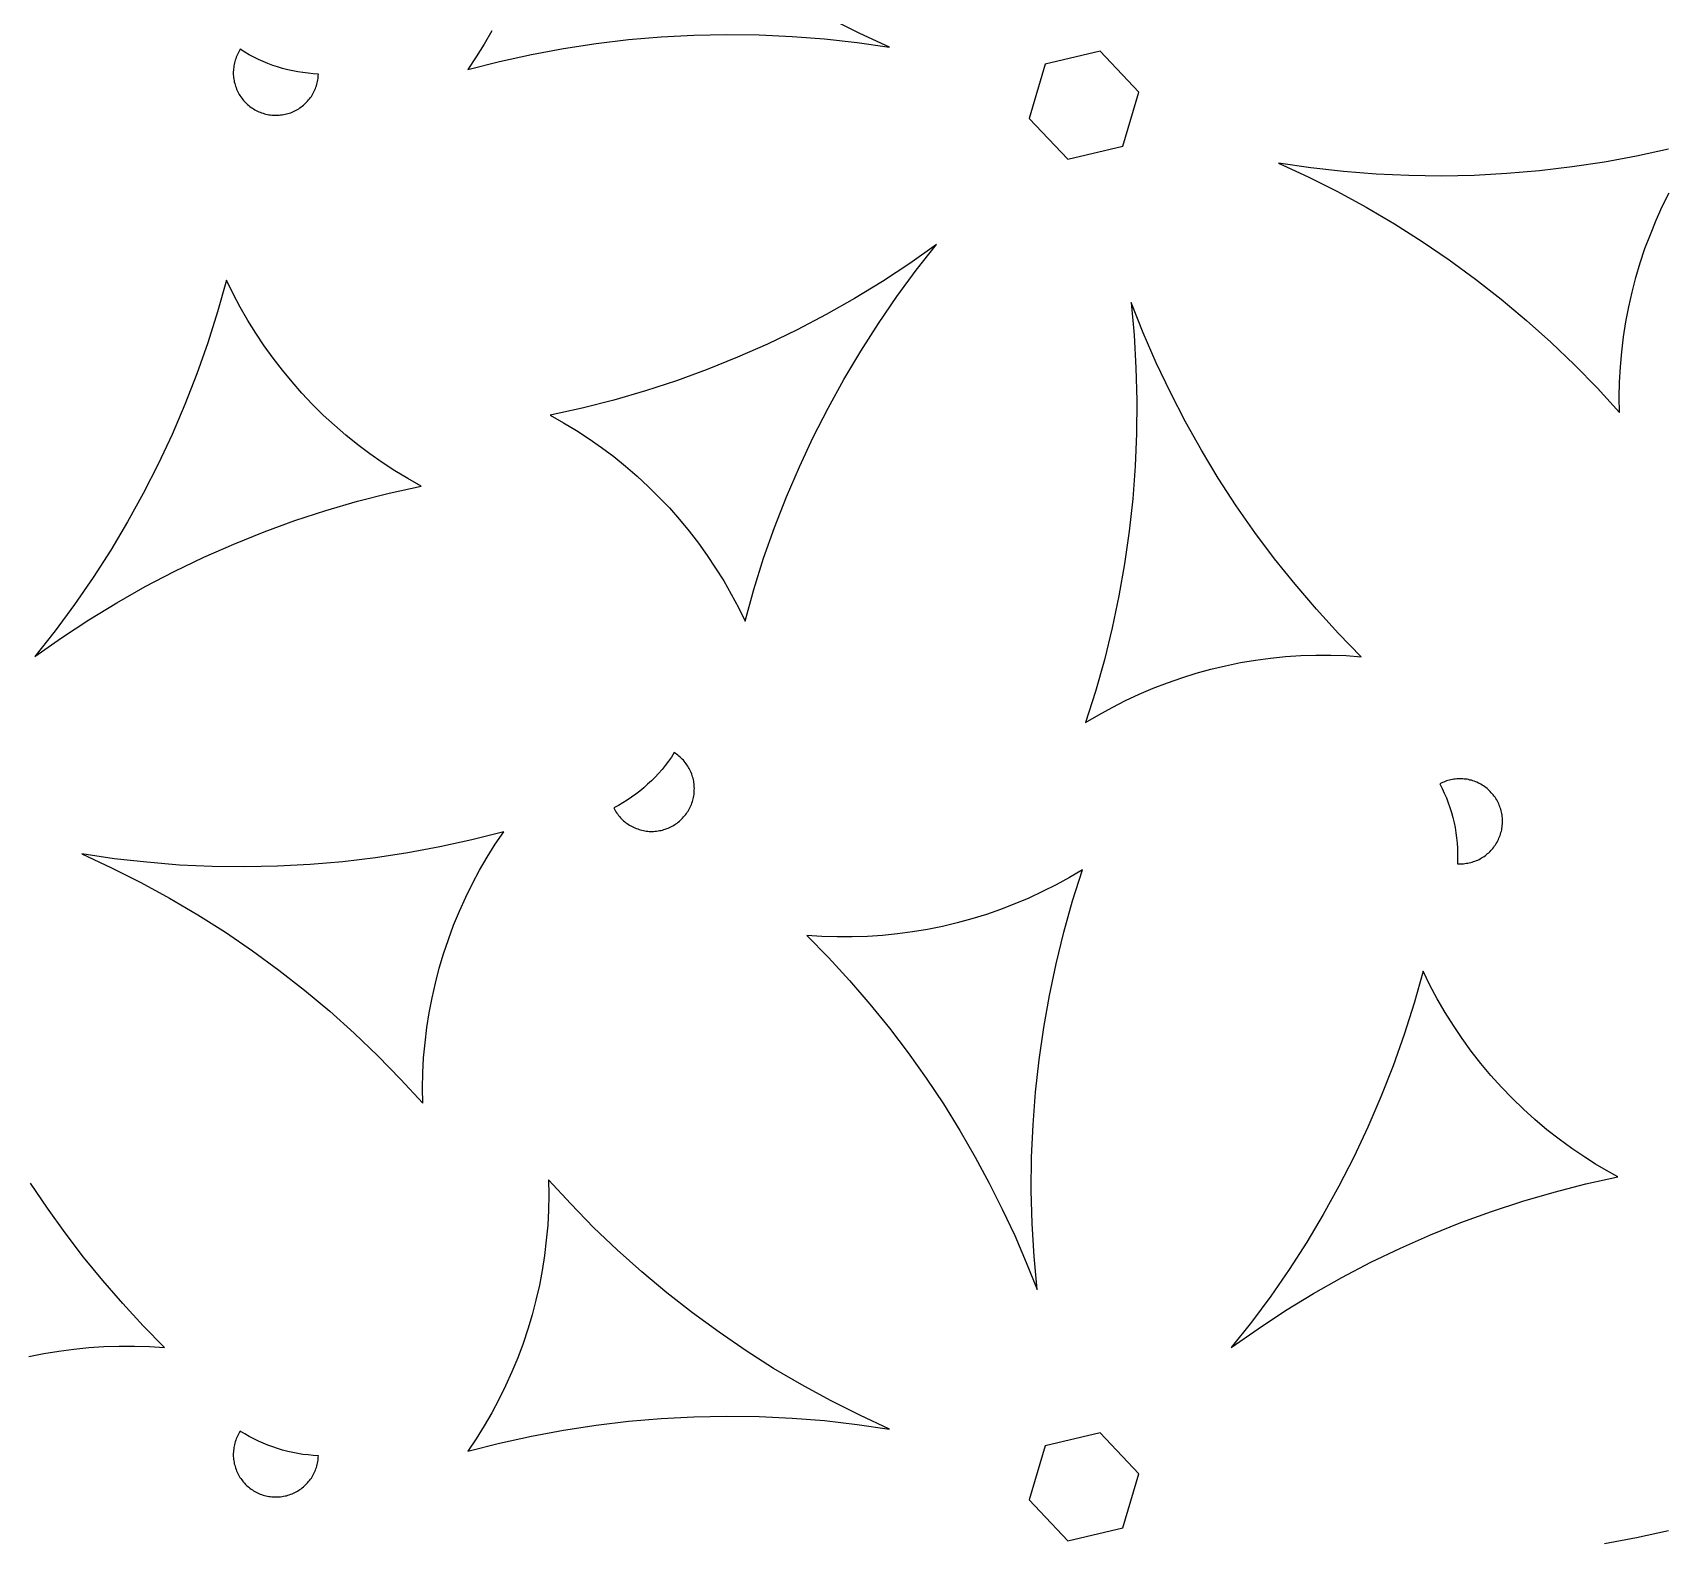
# Model space of a CAD drawing. Header units: millimetres. Extents: x 673 to 1358, y 599 to 1000.
# Drawn here: x 1025.8 to 1140.5, y 674.9 to 781.1 of the extents above; entities that cross this region are included whole.
import ezdxf

# ---------------------------------------------------------------- set-up
doc = ezdxf.new("R2010")
doc.units = ezdxf.units.MM
doc.layers.add('Layer 01', color=12, linetype='Continuous', true_color=0xde0000)

msp = doc.modelspace()

# ---------------------------------------------------------------- linework, layer by layer
at = {"layer": 'Layer 01'}
for p, q in [((1084.02, 781.01), (1081.96, 782.05)), ((1057.59, 780.27), (1057.03, 779.37)), ((1058.13, 781.2), (1057.59, 780.27)), ((1063.18, 779.97), (1065.46, 780.32)), ((1065.46, 780.32), (1067.74, 780.6)), ((1067.74, 780.6), (1070.04, 780.79)), ((1070.04, 780.79), (1072.34, 780.91)), ((1072.34, 780.91), (1074.64, 780.96)), ((1074.64, 780.96), (1076.94, 780.93)), ((1076.94, 780.93), (1079.25, 780.82)), ((1079.25, 780.82), (1081.54, 780.64)), ((1081.54, 780.64), (1083.83, 780.38)), ((1083.83, 780.38), (1086.11, 780.05)), ((1086.11, 780.05), (1084.02, 781.01)), ((1040.05, 779.05), (1040.02, 778.95)), ((1040.08, 779.15), (1040.05, 779.05)), ((1040.11, 779.25), (1040.08, 779.15)), ((1040.15, 779.35), (1040.11, 779.25)), ((1040.19, 779.45), (1040.15, 779.35)), ((1040.23, 779.54), (1040.19, 779.45)), ((1040.28, 779.64), (1040.23, 779.54)), ((1040.32, 779.73), (1040.28, 779.64)), ((1040.38, 779.82), (1040.32, 779.73)), ((1040.43, 779.91), (1040.38, 779.82)), ((1040.74, 779.71), (1040.43, 779.91)), ((1041.06, 779.53), (1040.74, 779.71)), ((1041.38, 779.36), (1041.06, 779.53)), ((1041.71, 779.2), (1041.38, 779.36)), ((1042.04, 779.05), (1041.71, 779.2)), ((1042.38, 778.91), (1042.04, 779.05)), ((1057.03, 779.37), (1056.43, 778.48)), ((1056.43, 778.48), (1058.67, 779.05)), ((1058.67, 779.05), (1060.91, 779.55)), ((1060.91, 779.55), (1063.18, 779.97)), ((1100.92, 779.78), (1097.06, 778.86)), ((1103.65, 776.9), (1100.92, 779.78)), ((1039.95, 778.44), (1039.94, 778.33)), ((1039.94, 778.33), (1039.94, 778.23)), ((1039.94, 778.23), (1039.94, 778.12)), ((1039.94, 778.12), (1039.95, 778.02)), ((1039.97, 778.64), (1039.95, 778.54)), ((1039.95, 778.54), (1039.95, 778.44)), ((1039.95, 778.02), (1039.96, 777.92)), ((1039.96, 777.92), (1039.97, 777.81)), ((1039.98, 778.75), (1039.97, 778.64)), ((1040, 778.85), (1039.98, 778.75)), ((1040.02, 778.95), (1040, 778.85)), ((1042.72, 778.78), (1042.38, 778.91)), ((1043.06, 778.67), (1042.72, 778.78)), ((1043.41, 778.57), (1043.06, 778.67)), ((1043.77, 778.47), (1043.41, 778.57)), ((1044.12, 778.39), (1043.77, 778.47)), ((1044.48, 778.32), (1044.12, 778.39)), ((1044.84, 778.27), (1044.48, 778.32)), ((1045.2, 778.22), (1044.84, 778.27)), ((1045.56, 778.19), (1045.2, 778.22)), ((1045.93, 778.17), (1045.56, 778.19)), ((1045.89, 777.76), (1045.9, 777.86)), ((1045.9, 777.86), (1045.91, 777.96)), ((1045.91, 777.96), (1045.92, 778.07)), ((1045.92, 778.07), (1045.93, 778.17)), ((1097.06, 778.86), (1095.93, 775.05)), ((1039.97, 777.81), (1039.99, 777.71)), ((1039.99, 777.71), (1040.01, 777.61)), ((1040.01, 777.61), (1040.04, 777.51)), ((1040.04, 777.51), (1040.07, 777.41)), ((1040.07, 777.41), (1040.1, 777.31)), ((1040.1, 777.31), (1040.13, 777.21)), ((1040.13, 777.21), (1040.17, 777.11)), ((1040.17, 777.11), (1040.21, 777.02)), ((1040.21, 777.02), (1040.26, 776.92)), ((1040.26, 776.92), (1040.31, 776.83)), ((1040.31, 776.83), (1040.36, 776.74)), ((1040.36, 776.74), (1040.41, 776.65)), ((1045.43, 776.6), (1045.48, 776.69)), ((1045.48, 776.69), (1045.54, 776.78)), ((1045.54, 776.78), (1045.59, 776.87)), ((1045.59, 776.87), (1045.63, 776.96)), ((1045.63, 776.96), (1045.68, 777.06)), ((1045.68, 777.06), (1045.72, 777.15)), ((1045.72, 777.15), (1045.75, 777.25)), ((1045.75, 777.25), (1045.79, 777.35)), ((1045.79, 777.35), (1045.82, 777.45)), ((1045.82, 777.45), (1045.84, 777.55)), ((1045.84, 777.55), (1045.87, 777.65)), ((1045.87, 777.65), (1045.89, 777.76)), ((1102.51, 773.09), (1103.65, 776.9)), ((1040.41, 776.65), (1040.47, 776.56)), ((1040.47, 776.56), (1040.53, 776.48)), ((1040.53, 776.48), (1040.59, 776.4)), ((1040.59, 776.4), (1040.66, 776.31)), ((1040.66, 776.31), (1040.73, 776.24)), ((1040.73, 776.24), (1040.8, 776.16)), ((1040.8, 776.16), (1040.87, 776.09)), ((1040.87, 776.09), (1040.95, 776.02)), ((1040.95, 776.02), (1041.03, 775.95)), ((1041.03, 775.95), (1041.11, 775.88)), ((1041.11, 775.88), (1041.2, 775.82)), ((1041.2, 775.82), (1041.28, 775.76)), ((1041.28, 775.76), (1041.37, 775.71)), ((1041.37, 775.71), (1041.46, 775.65)), ((1041.46, 775.65), (1041.55, 775.61)), ((1041.55, 775.61), (1041.65, 775.56)), ((1041.65, 775.56), (1041.74, 775.52)), ((1044.08, 775.49), (1044.17, 775.53)), ((1044.17, 775.53), (1044.27, 775.58)), ((1044.27, 775.58), (1044.36, 775.63)), ((1044.36, 775.63), (1044.45, 775.68)), ((1044.45, 775.68), (1044.54, 775.73)), ((1044.54, 775.73), (1044.63, 775.79)), ((1044.63, 775.79), (1044.71, 775.85)), ((1044.71, 775.85), (1044.79, 775.91)), ((1044.79, 775.91), (1044.87, 775.98)), ((1044.87, 775.98), (1044.95, 776.05)), ((1044.95, 776.05), (1045.03, 776.12)), ((1045.03, 776.12), (1045.1, 776.19)), ((1045.1, 776.19), (1045.17, 776.27)), ((1045.17, 776.27), (1045.24, 776.35)), ((1045.24, 776.35), (1045.3, 776.43)), ((1045.3, 776.43), (1045.37, 776.52)), ((1045.37, 776.52), (1045.43, 776.6)), ((1041.74, 775.52), (1041.84, 775.48)), ((1041.84, 775.48), (1041.93, 775.44)), ((1041.93, 775.44), (1042.03, 775.41)), ((1042.03, 775.41), (1042.13, 775.38)), ((1042.13, 775.38), (1042.23, 775.35)), ((1042.23, 775.35), (1042.34, 775.33)), ((1042.34, 775.33), (1042.44, 775.31)), ((1042.44, 775.31), (1042.54, 775.29)), ((1042.54, 775.29), (1042.65, 775.28)), ((1042.65, 775.28), (1042.75, 775.27)), ((1042.75, 775.27), (1042.85, 775.27)), ((1042.85, 775.27), (1042.96, 775.27)), ((1042.96, 775.27), (1043.06, 775.27)), ((1043.06, 775.27), (1043.17, 775.28)), ((1043.17, 775.28), (1043.27, 775.29)), ((1043.27, 775.29), (1043.37, 775.3)), ((1043.37, 775.3), (1043.48, 775.32)), ((1043.48, 775.32), (1043.58, 775.34)), ((1043.58, 775.34), (1043.68, 775.36)), ((1043.68, 775.36), (1043.78, 775.39)), ((1043.78, 775.39), (1043.88, 775.42)), ((1043.88, 775.42), (1043.98, 775.45)), ((1043.98, 775.45), (1044.08, 775.49)), ((1095.93, 775.05), (1098.66, 772.17)), ((1098.66, 772.17), (1102.51, 773.09)), ((1138.66, 772.4), (1136.4, 771.97)), ((1140.91, 772.89), (1138.66, 772.4)), ((1115.74, 771.57), (1113.47, 771.9)), ((1113.47, 771.9), (1115.56, 770.94)), ((1118.03, 771.31), (1115.74, 771.57)), ((1120.33, 771.13), (1118.03, 771.31)), ((1122.63, 771.02), (1120.33, 771.13)), ((1124.93, 770.99), (1122.63, 771.02)), ((1127.24, 771.04), (1124.93, 770.99)), ((1129.54, 771.16), (1127.24, 771.04)), ((1131.83, 771.35), (1129.54, 771.16)), ((1134.12, 771.63), (1131.83, 771.35)), ((1136.4, 771.97), (1134.12, 771.63)), ((1115.56, 770.94), (1117.61, 769.9)), ((1117.61, 769.9), (1119.64, 768.8)), ((1140.47, 768.85), (1140.94, 769.81)), ((1119.64, 768.8), (1121.62, 767.63)), ((1140.03, 767.88), (1140.47, 768.85)), ((1121.62, 767.63), (1123.57, 766.39)), ((1139.63, 766.89), (1140.03, 767.88)), ((1123.57, 766.39), (1125.47, 765.1)), ((1139.25, 765.89), (1139.63, 766.89)), ((1089.42, 766.17), (1087.54, 764.84)), ((1087.99, 764.36), (1089.42, 766.17)), ((1138.92, 764.88), (1139.25, 765.89)), ((1087.54, 764.84), (1085.61, 763.57)), ((1086.63, 762.51), (1087.99, 764.36)), ((1125.47, 765.1), (1127.33, 763.74)), ((1138.61, 763.86), (1138.92, 764.88)), ((1039.45, 763.66), (1038.83, 761.44)), ((1039.92, 762.7), (1039.45, 763.66)), ((1085.61, 763.57), (1083.65, 762.37)), ((1127.33, 763.74), (1129.14, 762.32)), ((1138.34, 762.83), (1138.61, 763.86)), ((1040.42, 761.76), (1039.92, 762.7)), ((1040.96, 760.84), (1040.42, 761.76)), ((1083.65, 762.37), (1081.64, 761.24)), ((1085.32, 760.61), (1086.63, 762.51)), ((1103.95, 759.95), (1103.1, 762.09)), ((1103.1, 762.09), (1103.31, 759.8)), ((1129.14, 762.32), (1130.91, 760.84)), ((1137.91, 760.74), (1138.11, 761.79)), ((1138.11, 761.79), (1138.34, 762.83)), ((1038.83, 761.44), (1038.14, 759.25)), ((1041.52, 759.93), (1040.96, 760.84)), ((1081.64, 761.24), (1079.6, 760.17)), ((1130.91, 760.84), (1132.62, 759.3)), ((1137.74, 759.68), (1137.91, 760.74)), ((1042.11, 759.04), (1041.52, 759.93)), ((1079.6, 760.17), (1077.53, 759.17)), ((1084.08, 758.67), (1085.32, 760.61)), ((1103.31, 759.8), (1103.44, 757.5)), ((1104.87, 757.84), (1103.95, 759.95)), ((1137.61, 758.62), (1137.74, 759.68)), ((1038.14, 759.25), (1037.37, 757.08)), ((1042.74, 758.18), (1042.11, 759.04)), ((1077.53, 759.17), (1075.42, 758.24)), ((1082.9, 756.69), (1084.08, 758.67)), ((1132.62, 759.3), (1134.29, 757.71)), ((1137.52, 757.56), (1137.61, 758.62)), ((1043.39, 757.33), (1042.74, 758.18)), ((1044.07, 756.51), (1043.39, 757.33)), ((1073.28, 757.38), (1071.12, 756.59)), ((1075.42, 758.24), (1073.28, 757.38)), ((1103.44, 757.5), (1103.5, 755.2)), ((1105.86, 755.76), (1104.87, 757.84)), ((1134.29, 757.71), (1135.9, 756.06)), ((1137.46, 756.5), (1137.52, 757.56)), ((1037.37, 757.08), (1036.54, 754.93)), ((1044.77, 755.71), (1044.07, 756.51)), ((1071.12, 756.59), (1068.93, 755.88)), ((1081.79, 754.67), (1082.9, 756.69)), ((1135.9, 756.06), (1137.45, 754.36)), ((1137.44, 755.43), (1137.46, 756.5)), ((1036.54, 754.93), (1035.63, 752.81)), ((1045.51, 754.93), (1044.77, 755.71)), ((1046.27, 754.18), (1045.51, 754.93)), ((1066.72, 755.23), (1064.49, 754.66)), ((1068.93, 755.88), (1066.72, 755.23)), ((1103.5, 755.2), (1103.48, 752.89)), ((1106.92, 753.71), (1105.86, 755.76)), ((1137.45, 754.36), (1137.44, 755.43)), ((1047.05, 753.46), (1046.27, 754.18)), ((1064.49, 754.66), (1062.24, 754.16)), ((1062.24, 754.16), (1063.17, 753.64)), ((1080.74, 752.62), (1081.79, 754.67)), ((1035.63, 752.81), (1034.65, 750.73)), ((1047.86, 752.76), (1047.05, 753.46)), ((1048.69, 752.09), (1047.86, 752.76)), ((1063.17, 753.64), (1064.08, 753.09)), ((1064.08, 753.09), (1064.98, 752.51)), ((1079.76, 750.53), (1080.74, 752.62)), ((1103.48, 752.89), (1103.38, 750.59)), ((1108.04, 751.7), (1106.92, 753.71)), ((1049.54, 751.45), (1048.69, 752.09)), ((1050.42, 750.84), (1049.54, 751.45)), ((1064.98, 752.51), (1065.85, 751.89)), ((1065.85, 751.89), (1066.7, 751.25)), ((1109.23, 749.73), (1108.04, 751.7)), ((1034.65, 750.73), (1033.61, 748.67)), ((1051.31, 750.26), (1050.42, 750.84)), ((1066.7, 751.25), (1067.53, 750.58)), ((1067.53, 750.58), (1068.34, 749.88)), ((1078.86, 748.42), (1079.76, 750.53)), ((1103.38, 750.59), (1103.21, 748.29)), ((1050.91, 748.69), (1053.15, 749.18)), ((1052.22, 749.71), (1051.31, 750.26)), ((1053.15, 749.18), (1052.22, 749.71)), ((1068.34, 749.88), (1069.13, 749.16)), ((1069.13, 749.16), (1069.88, 748.41)), ((1110.49, 747.8), (1109.23, 749.73)), ((1033.61, 748.67), (1032.49, 746.66)), ((1046.46, 747.47), (1048.67, 748.11)), ((1048.67, 748.11), (1050.91, 748.69)), ((1069.88, 748.41), (1070.62, 747.64)), ((1078.02, 746.27), (1078.86, 748.42)), ((1103.21, 748.29), (1102.96, 746)), ((1044.27, 746.75), (1046.46, 747.47)), ((1070.62, 747.64), (1071.33, 746.84)), ((1111.81, 745.91), (1110.49, 747.8)), ((1032.49, 746.66), (1031.32, 744.68)), ((1039.97, 745.1), (1042.11, 745.96)), ((1042.11, 745.96), (1044.27, 746.75)), ((1071.33, 746.84), (1072, 746.01)), ((1072, 746.01), (1072.66, 745.17)), ((1077.25, 744.1), (1078.02, 746.27)), ((1102.96, 746), (1102.64, 743.72)), ((1113.19, 744.07), (1111.81, 745.91)), ((1031.32, 744.68), (1030.07, 742.74)), ((1037.87, 744.17), (1039.97, 745.1)), ((1072.66, 745.17), (1073.28, 744.3)), ((1035.79, 743.17), (1037.87, 744.17)), ((1073.28, 744.3), (1073.87, 743.41)), ((1073.87, 743.41), (1074.44, 742.51)), ((1076.56, 741.9), (1077.25, 744.1)), ((1102.64, 743.72), (1102.24, 741.46)), ((1114.63, 742.27), (1113.19, 744.07)), ((1030.07, 742.74), (1028.77, 740.84)), ((1033.75, 742.11), (1035.79, 743.17)), ((1074.44, 742.51), (1074.97, 741.58)), ((1116.13, 740.52), (1114.63, 742.27)), ((1031.74, 740.97), (1033.75, 742.11)), ((1074.97, 741.58), (1075.47, 740.64)), ((1075.94, 739.68), (1076.56, 741.9)), ((1102.24, 741.46), (1101.76, 739.2)), ((1028.77, 740.84), (1027.4, 738.99)), ((1029.78, 739.77), (1031.74, 740.97)), ((1075.47, 740.64), (1075.94, 739.68)), ((1117.68, 738.82), (1116.13, 740.52)), ((1027.4, 738.99), (1025.97, 737.18)), ((1027.85, 738.51), (1029.78, 739.77)), ((1101.76, 739.2), (1101.22, 736.96)), ((1119.29, 737.17), (1117.68, 738.82)), ((1025.97, 737.18), (1027.85, 738.51)), ((1101.22, 736.96), (1100.6, 734.74)), ((1108.71, 736.3), (1109.75, 736.54)), ((1109.75, 736.54), (1110.79, 736.76)), ((1110.79, 736.76), (1111.84, 736.93)), ((1111.84, 736.93), (1112.9, 737.08)), ((1112.9, 737.08), (1113.96, 737.18)), ((1113.96, 737.18), (1115.03, 737.25)), ((1115.03, 737.25), (1116.09, 737.29)), ((1116.09, 737.29), (1117.16, 737.29)), ((1117.16, 737.29), (1118.23, 737.25)), ((1118.23, 737.25), (1119.29, 737.17)), ((1105.65, 735.35), (1106.66, 735.7)), ((1106.66, 735.7), (1107.68, 736.01)), ((1107.68, 736.01), (1108.71, 736.3)), ((1100.6, 734.74), (1099.9, 732.55)), ((1102.71, 734.09), (1103.67, 734.54)), ((1103.67, 734.54), (1104.66, 734.96)), ((1104.66, 734.96), (1105.65, 735.35)), ((1099.9, 732.55), (1100.82, 733.09)), ((1100.82, 733.09), (1101.76, 733.61)), ((1101.76, 733.61), (1102.71, 734.09)), ((1070.55, 729.82), (1070.33, 729.53)), ((1070.76, 730.12), (1070.55, 729.82)), ((1070.96, 730.43), (1070.76, 730.12)), ((1071.04, 730.37), (1070.96, 730.43)), ((1071.13, 730.31), (1071.04, 730.37)), ((1071.21, 730.25), (1071.13, 730.31)), ((1071.29, 730.18), (1071.21, 730.25)), ((1071.37, 730.12), (1071.29, 730.18)), ((1071.45, 730.05), (1071.37, 730.12)), ((1071.52, 729.97), (1071.45, 730.05)), ((1071.6, 729.9), (1071.52, 729.97)), ((1071.66, 729.82), (1071.6, 729.9)), ((1071.73, 729.74), (1071.66, 729.82)), ((1071.79, 729.65), (1071.73, 729.74)), ((1071.85, 729.57), (1071.79, 729.65)), ((1069.61, 728.71), (1069.36, 728.45)), ((1069.86, 728.97), (1069.61, 728.71)), ((1070.1, 729.25), (1069.86, 728.97)), ((1070.33, 729.53), (1070.1, 729.25)), ((1071.91, 729.48), (1071.85, 729.57)), ((1071.97, 729.39), (1071.91, 729.48)), ((1072.02, 729.3), (1071.97, 729.39)), ((1072.06, 729.21), (1072.02, 729.3)), ((1072.11, 729.12), (1072.06, 729.21)), ((1072.15, 729.02), (1072.11, 729.12)), ((1072.19, 728.92), (1072.15, 729.02)), ((1072.22, 728.82), (1072.19, 728.92)), ((1072.25, 728.72), (1072.22, 728.82)), ((1072.28, 728.62), (1072.25, 728.72)), ((1072.31, 728.52), (1072.28, 728.62)), ((1072.33, 728.42), (1072.31, 728.52)), ((1125.49, 728.5), (1125.39, 728.47)), ((1125.6, 728.52), (1125.49, 728.5)), ((1125.7, 728.54), (1125.6, 728.52)), ((1125.8, 728.56), (1125.7, 728.54)), ((1125.9, 728.57), (1125.8, 728.56)), ((1126.01, 728.58), (1125.9, 728.57)), ((1126.11, 728.59), (1126.01, 728.58)), ((1126.22, 728.59), (1126.11, 728.59)), ((1126.32, 728.59), (1126.22, 728.59)), ((1126.43, 728.58), (1126.32, 728.59)), ((1126.53, 728.57), (1126.43, 728.58)), ((1126.63, 728.56), (1126.53, 728.57)), ((1126.74, 728.55), (1126.63, 728.56)), ((1126.84, 728.53), (1126.74, 728.55)), ((1126.94, 728.5), (1126.84, 728.53)), ((1127.04, 728.48), (1126.94, 728.5)), ((1068.25, 727.5), (1067.95, 727.29)), ((1068.54, 727.72), (1068.25, 727.5)), ((1068.82, 727.96), (1068.54, 727.72)), ((1069.09, 728.2), (1068.82, 727.96)), ((1069.36, 728.45), (1069.09, 728.2)), ((1072.31, 727.28), (1072.33, 727.38)), ((1072.34, 728.32), (1072.33, 728.42)), ((1072.33, 727.38), (1072.35, 727.49)), ((1072.36, 728.21), (1072.34, 728.32)), ((1072.35, 727.49), (1072.36, 727.59)), ((1072.37, 728.11), (1072.36, 728.21)), ((1072.36, 727.59), (1072.37, 727.69)), ((1072.37, 728.01), (1072.37, 728.11)), ((1072.38, 727.9), (1072.37, 728.01)), ((1072.37, 727.8), (1072.38, 727.9)), ((1072.37, 727.69), (1072.37, 727.8)), ((1124.91, 728.28), (1124.82, 728.23)), ((1124.82, 728.23), (1124.98, 727.91)), ((1125, 728.32), (1124.91, 728.28)), ((1124.98, 727.91), (1125.13, 727.58)), ((1125.1, 728.36), (1125, 728.32)), ((1125.2, 728.4), (1125.1, 728.36)), ((1125.13, 727.58), (1125.28, 727.24)), ((1125.29, 728.44), (1125.2, 728.4)), ((1125.39, 728.47), (1125.29, 728.44)), ((1127.14, 728.45), (1127.04, 728.48)), ((1127.24, 728.42), (1127.14, 728.45)), ((1127.34, 728.38), (1127.24, 728.42)), ((1127.43, 728.34), (1127.34, 728.38)), ((1127.53, 728.29), (1127.43, 728.34)), ((1127.62, 728.25), (1127.53, 728.29)), ((1127.71, 728.2), (1127.62, 728.25)), ((1127.8, 728.15), (1127.71, 728.2)), ((1127.89, 728.09), (1127.8, 728.15)), ((1127.98, 728.03), (1127.89, 728.09)), ((1128.06, 727.97), (1127.98, 728.03)), ((1128.14, 727.9), (1128.06, 727.97)), ((1128.22, 727.83), (1128.14, 727.9)), ((1128.3, 727.76), (1128.22, 727.83)), ((1128.37, 727.69), (1128.3, 727.76)), ((1128.44, 727.61), (1128.37, 727.69)), ((1128.51, 727.54), (1128.44, 727.61)), ((1128.58, 727.46), (1128.51, 727.54)), ((1128.64, 727.37), (1128.58, 727.46)), ((1128.7, 727.29), (1128.64, 727.37)), ((1067.03, 726.71), (1066.71, 726.54)), ((1066.71, 726.54), (1066.75, 726.44)), ((1066.75, 726.44), (1066.81, 726.35)), ((1066.81, 726.35), (1066.86, 726.27)), ((1066.86, 726.27), (1066.92, 726.18)), ((1067.34, 726.89), (1067.03, 726.71)), ((1067.65, 727.08), (1067.34, 726.89)), ((1067.95, 727.29), (1067.65, 727.08)), ((1071.82, 726.14), (1071.88, 726.23)), ((1071.88, 726.23), (1071.93, 726.31)), ((1071.93, 726.31), (1071.99, 726.4)), ((1071.99, 726.4), (1072.04, 726.5)), ((1072.04, 726.5), (1072.08, 726.59)), ((1072.08, 726.59), (1072.13, 726.68)), ((1072.13, 726.68), (1072.17, 726.78)), ((1072.17, 726.78), (1072.2, 726.88)), ((1072.2, 726.88), (1072.24, 726.98)), ((1072.24, 726.98), (1072.27, 727.08)), ((1072.27, 727.08), (1072.29, 727.18)), ((1072.29, 727.18), (1072.31, 727.28)), ((1125.28, 727.24), (1125.41, 726.9)), ((1125.41, 726.9), (1125.53, 726.56)), ((1125.53, 726.56), (1125.64, 726.21)), ((1125.64, 726.21), (1125.73, 725.86)), ((1128.76, 727.2), (1128.7, 727.29)), ((1128.82, 727.11), (1128.76, 727.2)), ((1128.87, 727.02), (1128.82, 727.11)), ((1128.92, 726.93), (1128.87, 727.02)), ((1128.96, 726.83), (1128.92, 726.93)), ((1129, 726.74), (1128.96, 726.83)), ((1129.04, 726.64), (1129, 726.74)), ((1129.07, 726.54), (1129.04, 726.64)), ((1129.11, 726.44), (1129.07, 726.54)), ((1129.13, 726.34), (1129.11, 726.44)), ((1129.16, 726.24), (1129.13, 726.34)), ((1129.18, 726.14), (1129.16, 726.24)), ((1066.92, 726.18), (1066.98, 726.09)), ((1066.98, 726.09), (1067.04, 726.01)), ((1067.04, 726.01), (1067.11, 725.93)), ((1067.11, 725.93), (1067.18, 725.85)), ((1067.18, 725.85), (1067.25, 725.78)), ((1067.25, 725.78), (1067.33, 725.7)), ((1067.33, 725.7), (1067.4, 725.63)), ((1067.4, 725.63), (1067.48, 725.57)), ((1067.48, 725.57), (1067.56, 725.5)), ((1067.56, 725.5), (1067.65, 725.44)), ((1067.65, 725.44), (1067.73, 725.38)), ((1067.73, 725.38), (1067.82, 725.33)), ((1067.82, 725.33), (1067.91, 725.27)), ((1067.91, 725.27), (1068, 725.22)), ((1068, 725.22), (1068.1, 725.18)), ((1068.1, 725.18), (1068.19, 725.13)), ((1068.19, 725.13), (1068.29, 725.09)), ((1068.29, 725.09), (1068.39, 725.06)), ((1068.39, 725.06), (1068.49, 725.02)), ((1070.33, 725.04), (1070.43, 725.08)), ((1070.43, 725.08), (1070.53, 725.12)), ((1070.53, 725.12), (1070.62, 725.16)), ((1070.62, 725.16), (1070.72, 725.2)), ((1070.72, 725.2), (1070.81, 725.25)), ((1070.81, 725.25), (1070.9, 725.3)), ((1070.9, 725.3), (1070.99, 725.36)), ((1070.99, 725.36), (1071.08, 725.41)), ((1071.08, 725.41), (1071.16, 725.47)), ((1071.16, 725.47), (1071.24, 725.54)), ((1071.24, 725.54), (1071.33, 725.6)), ((1071.33, 725.6), (1071.4, 725.67)), ((1071.4, 725.67), (1071.48, 725.75)), ((1071.48, 725.75), (1071.55, 725.82)), ((1071.55, 725.82), (1071.62, 725.9)), ((1071.62, 725.9), (1071.69, 725.98)), ((1071.69, 725.98), (1071.76, 726.06)), ((1071.76, 726.06), (1071.82, 726.14)), ((1125.73, 725.86), (1125.82, 725.5)), ((1125.82, 725.5), (1125.89, 725.15)), ((1125.89, 725.15), (1125.95, 724.79)), ((1129.17, 725), (1129.19, 725.1)), ((1129.2, 726.04), (1129.18, 726.14)), ((1129.19, 725.1), (1129.2, 725.21)), ((1129.21, 725.93), (1129.2, 726.04)), ((1129.2, 725.21), (1129.21, 725.31)), ((1129.22, 725.83), (1129.21, 725.93)), ((1129.21, 725.31), (1129.22, 725.41)), ((1129.23, 725.73), (1129.22, 725.83)), ((1129.22, 725.41), (1129.23, 725.52)), ((1129.23, 725.62), (1129.23, 725.73)), ((1129.23, 725.52), (1129.23, 725.62)), ((1056.73, 724.29), (1054.48, 723.79)), ((1058.96, 724.86), (1056.73, 724.29)), ((1057.8, 723.07), (1058.36, 723.98)), ((1058.36, 723.98), (1058.96, 724.86)), ((1068.49, 725.02), (1068.59, 725)), ((1068.59, 725), (1068.69, 724.97)), ((1068.69, 724.97), (1068.79, 724.95)), ((1068.79, 724.95), (1068.89, 724.93)), ((1068.89, 724.93), (1068.99, 724.91)), ((1068.99, 724.91), (1069.1, 724.9)), ((1069.1, 724.9), (1069.2, 724.89)), ((1069.2, 724.89), (1069.31, 724.89)), ((1069.31, 724.89), (1069.41, 724.89)), ((1069.41, 724.89), (1069.51, 724.89)), ((1069.51, 724.89), (1069.62, 724.9)), ((1069.62, 724.9), (1069.72, 724.91)), ((1069.72, 724.91), (1069.83, 724.92)), ((1069.83, 724.92), (1069.93, 724.94)), ((1069.93, 724.94), (1070.03, 724.96)), ((1070.03, 724.96), (1070.13, 724.98)), ((1070.13, 724.98), (1070.23, 725.01)), ((1070.23, 725.01), (1070.33, 725.04)), ((1125.95, 724.79), (1126, 724.43)), ((1126, 724.43), (1126.04, 724.06)), ((1126.04, 724.06), (1126.06, 723.7)), ((1128.67, 723.86), (1128.73, 723.95)), ((1128.73, 723.95), (1128.79, 724.03)), ((1128.79, 724.03), (1128.84, 724.12)), ((1128.84, 724.12), (1128.89, 724.22)), ((1128.89, 724.22), (1128.94, 724.31)), ((1128.94, 724.31), (1128.98, 724.4)), ((1128.98, 724.4), (1129.02, 724.5)), ((1129.02, 724.5), (1129.06, 724.6)), ((1129.06, 724.6), (1129.09, 724.7)), ((1129.09, 724.7), (1129.12, 724.8)), ((1129.12, 724.8), (1129.15, 724.9)), ((1129.15, 724.9), (1129.17, 725)), ((1031.56, 722.96), (1029.28, 723.3)), ((1029.28, 723.3), (1031.37, 722.33)), ((1033.85, 722.71), (1031.56, 722.96)), ((1049.94, 723.02), (1047.65, 722.75)), ((1052.21, 723.37), (1049.94, 723.02)), ((1054.48, 723.79), (1052.21, 723.37)), ((1057.26, 722.15), (1057.8, 723.07)), ((1126.06, 723.7), (1126.07, 723.34)), ((1126.07, 722.97), (1126.06, 722.61)), ((1126.07, 723.34), (1126.07, 722.97)), ((1127.09, 722.73), (1127.19, 722.76)), ((1127.19, 722.76), (1127.29, 722.79)), ((1127.29, 722.79), (1127.39, 722.83)), ((1127.39, 722.83), (1127.48, 722.87)), ((1127.48, 722.87), (1127.58, 722.92)), ((1127.58, 722.92), (1127.67, 722.97)), ((1127.67, 722.97), (1127.76, 723.02)), ((1127.76, 723.02), (1127.85, 723.07)), ((1127.85, 723.07), (1127.94, 723.13)), ((1127.94, 723.13), (1128.02, 723.19)), ((1128.02, 723.19), (1128.1, 723.26)), ((1128.1, 723.26), (1128.18, 723.32)), ((1128.18, 723.32), (1128.26, 723.39)), ((1128.26, 723.39), (1128.34, 723.46)), ((1128.34, 723.46), (1128.41, 723.54)), ((1128.41, 723.54), (1128.48, 723.61)), ((1128.48, 723.61), (1128.55, 723.69)), ((1128.55, 723.69), (1128.61, 723.78)), ((1128.61, 723.78), (1128.67, 723.86)), ((1031.37, 722.33), (1033.43, 721.3)), ((1036.15, 722.52), (1033.85, 722.71)), ((1038.45, 722.42), (1036.15, 722.52)), ((1040.75, 722.39), (1038.45, 722.42)), ((1043.05, 722.43), (1040.75, 722.39)), ((1045.35, 722.55), (1043.05, 722.43)), ((1047.65, 722.75), (1045.35, 722.55)), ((1056.76, 721.21), (1057.26, 722.15)), ((1098.76, 721.65), (1097.82, 721.13)), ((1099.67, 722.19), (1098.76, 721.65)), ((1098.98, 720.01), (1099.67, 722.19)), ((1126.06, 722.61), (1126.17, 722.6)), ((1126.17, 722.6), (1126.27, 722.6)), ((1126.27, 722.6), (1126.37, 722.6)), ((1126.37, 722.6), (1126.48, 722.61)), ((1126.48, 722.61), (1126.58, 722.62)), ((1126.58, 722.62), (1126.69, 722.64)), ((1126.69, 722.64), (1126.79, 722.65)), ((1126.79, 722.65), (1126.89, 722.67)), ((1126.89, 722.67), (1126.99, 722.7)), ((1126.99, 722.7), (1127.09, 722.73)), ((1033.43, 721.3), (1035.45, 720.19)), ((1056.29, 720.25), (1056.76, 721.21)), ((1096.87, 720.65), (1095.9, 720.2)), ((1097.82, 721.13), (1096.87, 720.65)), ((1035.45, 720.19), (1037.44, 719.02)), ((1055.85, 719.28), (1056.29, 720.25)), ((1093.92, 719.4), (1092.92, 719.05)), ((1094.92, 719.78), (1093.92, 719.4)), ((1095.9, 720.2), (1094.92, 719.78)), ((1098.36, 717.8), (1098.98, 720.01)), ((1037.44, 719.02), (1039.38, 717.79)), ((1055.07, 717.29), (1055.44, 718.29)), ((1055.44, 718.29), (1055.85, 719.28)), ((1089.83, 718.2), (1088.78, 717.99)), ((1090.87, 718.45), (1089.83, 718.2)), ((1091.9, 718.73), (1090.87, 718.45)), ((1092.92, 719.05), (1091.9, 718.73)), ((1039.38, 717.79), (1041.28, 716.49)), ((1054.73, 716.28), (1055.07, 717.29)), ((1081.35, 717.49), (1080.28, 717.57)), ((1080.28, 717.57), (1081.81, 716.01)), ((1082.41, 717.46), (1081.35, 717.49)), ((1083.48, 717.46), (1082.41, 717.46)), ((1084.55, 717.49), (1083.48, 717.46)), ((1085.61, 717.56), (1084.55, 717.49)), ((1086.67, 717.67), (1085.61, 717.56)), ((1087.73, 717.81), (1086.67, 717.67)), ((1088.78, 717.99), (1087.73, 717.81)), ((1097.82, 715.58), (1098.36, 717.8)), ((1041.28, 716.49), (1043.14, 715.13)), ((1054.43, 715.26), (1054.73, 716.28)), ((1081.81, 716.01), (1083.29, 714.4)), ((1043.14, 715.13), (1044.96, 713.71)), ((1054.16, 714.22), (1054.43, 715.26)), ((1097.35, 713.34), (1097.82, 715.58)), ((1123.64, 715.06), (1123.01, 712.81)), ((1124.12, 714.07), (1123.64, 715.06)), ((1044.96, 713.71), (1046.72, 712.23)), ((1053.92, 713.18), (1054.16, 714.22)), ((1083.29, 714.4), (1084.72, 712.74)), ((1124.64, 713.1), (1124.12, 714.07)), ((1053.72, 712.13), (1053.92, 713.18)), ((1084.72, 712.74), (1086.1, 711.05)), ((1096.95, 711.08), (1097.35, 713.34)), ((1123.01, 712.81), (1122.3, 710.59)), ((1125.19, 712.15), (1124.64, 713.1)), ((1046.72, 712.23), (1048.44, 710.7)), ((1053.56, 711.08), (1053.72, 712.13)), ((1125.77, 711.22), (1125.19, 712.15)), ((1048.44, 710.7), (1050.1, 709.1)), ((1053.43, 710.02), (1053.56, 711.08)), ((1086.1, 711.05), (1087.42, 709.31)), ((1096.63, 708.81), (1096.95, 711.08)), ((1122.3, 710.59), (1121.53, 708.39)), ((1126.38, 710.31), (1125.77, 711.22)), ((1127.03, 709.42), (1126.38, 710.31)), ((1050.1, 709.1), (1051.71, 707.46)), ((1053.33, 708.96), (1053.43, 710.02)), ((1087.42, 709.31), (1088.69, 707.53)), ((1127.71, 708.56), (1127.03, 709.42)), ((1053.26, 706.82), (1053.28, 707.89)), ((1053.28, 707.89), (1053.33, 708.96)), ((1096.38, 706.54), (1096.63, 708.81)), ((1121.53, 708.39), (1120.67, 706.22)), ((1128.41, 707.72), (1127.71, 708.56)), ((1051.71, 707.46), (1053.27, 705.76)), ((1053.27, 705.76), (1053.26, 706.82)), ((1088.69, 707.53), (1089.9, 705.71)), ((1129.15, 706.9), (1128.41, 707.72)), ((1129.91, 706.11), (1129.15, 706.9)), ((1089.9, 705.71), (1091.05, 703.85)), ((1096.2, 704.25), (1096.38, 706.54)), ((1120.67, 706.22), (1119.75, 704.07)), ((1130.7, 705.35), (1129.91, 706.11)), ((1131.51, 704.61), (1130.7, 705.35)), ((1132.35, 703.9), (1131.51, 704.61)), ((1091.05, 703.85), (1092.14, 701.96)), ((1096.1, 701.96), (1096.2, 704.25)), ((1119.75, 704.07), (1118.76, 701.96)), ((1133.22, 703.23), (1132.35, 703.9)), ((1134.1, 702.58), (1133.22, 703.23)), ((1135.01, 701.96), (1134.1, 702.58)), ((1092.14, 701.96), (1093.12, 700.15)), ((1096.08, 699.63), (1096.1, 701.96)), ((1118.76, 701.96), (1117.72, 699.93)), ((1135.77, 701.48), (1135.01, 701.96)), ((1136.55, 701.02), (1135.77, 701.48)), ((1137.34, 700.58), (1136.55, 701.02)), ((1026.87, 698.38), (1025.67, 700.15)), ((1063.68, 698.68), (1062.12, 700.38)), ((1062.12, 700.38), (1062.14, 699.31)), ((1093.12, 700.15), (1094.04, 698.31)), ((1117.72, 699.93), (1116.61, 697.94)), ((1132.86, 699.51), (1135.09, 700.08)), ((1135.09, 700.08), (1137.34, 700.58)), ((1062.14, 699.31), (1062.11, 698.25)), ((1065.29, 697.03), (1063.68, 698.68)), ((1096.13, 697.3), (1096.08, 699.63)), ((1128.46, 698.15), (1130.65, 698.87)), ((1130.65, 698.87), (1132.86, 699.51)), ((1028.11, 696.64), (1026.87, 698.38)), ((1062.11, 698.25), (1062.06, 697.18)), ((1094.04, 698.31), (1094.91, 696.45)), ((1116.61, 697.94), (1115.45, 695.99)), ((1126.29, 697.36), (1128.46, 698.15)), ((1029.41, 694.94), (1028.11, 696.64)), ((1062.06, 697.18), (1061.96, 696.12)), ((1066.95, 695.44), (1065.29, 697.03)), ((1094.91, 696.45), (1095.72, 694.56)), ((1096.27, 694.97), (1096.13, 697.3)), ((1122.05, 695.57), (1124.16, 696.5)), ((1124.16, 696.5), (1126.29, 697.36)), ((1061.96, 696.12), (1061.83, 695.06)), ((1068.67, 693.91), (1066.95, 695.44)), ((1115.45, 695.99), (1114.21, 694.07)), ((1119.97, 694.57), (1122.05, 695.57)), ((1030.76, 693.28), (1029.41, 694.94)), ((1061.83, 695.06), (1061.67, 694)), ((1095.72, 694.56), (1096.48, 692.65)), ((1096.48, 692.65), (1096.27, 694.97)), ((1117.93, 693.5), (1119.97, 694.57)), ((1032.16, 691.67), (1030.76, 693.28)), ((1061.47, 692.96), (1061.23, 691.91)), ((1061.67, 694), (1061.47, 692.96)), ((1070.43, 692.43), (1068.67, 693.91)), ((1114.21, 694.07), (1112.92, 692.2)), ((1115.93, 692.37), (1117.93, 693.5)), ((1061.23, 691.91), (1060.96, 690.88)), ((1072.25, 691.01), (1070.43, 692.43)), ((1112.92, 692.2), (1111.57, 690.36)), ((1113.96, 691.17), (1115.93, 692.37)), ((1033.61, 690.1), (1032.16, 691.67)), ((1060.96, 690.88), (1060.66, 689.86)), ((1074.11, 689.65), (1072.25, 691.01)), ((1112.04, 689.9), (1113.96, 691.17)), ((1035.11, 688.57), (1033.61, 690.1)), ((1060.66, 689.86), (1060.32, 688.85)), ((1076.01, 688.35), (1074.11, 689.65)), ((1111.57, 690.36), (1110.15, 688.58)), ((1110.15, 688.58), (1112.04, 689.9)), ((1027.66, 688.33), (1028.72, 688.47)), ((1028.72, 688.47), (1029.78, 688.58)), ((1029.78, 688.58), (1030.84, 688.65)), ((1030.84, 688.65), (1031.91, 688.68)), ((1031.91, 688.68), (1032.98, 688.68)), ((1032.98, 688.68), (1034.04, 688.64)), ((1034.04, 688.64), (1035.11, 688.57)), ((1060.32, 688.85), (1059.95, 687.85)), ((1077.95, 687.11), (1076.01, 688.35)), ((1025.56, 687.94), (1026.61, 688.15)), ((1026.61, 688.15), (1027.66, 688.33)), ((1059.95, 687.85), (1059.54, 686.86)), ((1059.54, 686.86), (1059.1, 685.89)), ((1079.94, 685.95), (1077.95, 687.11)), ((1058.63, 684.93), (1058.13, 683.99)), ((1059.1, 685.89), (1058.63, 684.93)), ((1081.96, 684.84), (1079.94, 685.95)), ((1058.13, 683.99), (1057.59, 683.07)), ((1072.34, 683.71), (1074.64, 683.75)), ((1074.64, 683.75), (1076.94, 683.72)), ((1084.02, 683.81), (1081.96, 684.84)), ((1086.11, 682.84), (1084.02, 683.81)), ((1040.38, 682.61), (1040.32, 682.52)), ((1040.43, 682.7), (1040.38, 682.61)), ((1040.74, 682.51), (1040.43, 682.7)), ((1057.59, 683.07), (1057.03, 682.16)), ((1060.91, 682.34), (1063.18, 682.77)), ((1063.18, 682.77), (1065.46, 683.12)), ((1065.46, 683.12), (1067.74, 683.39)), ((1067.74, 683.39), (1070.04, 683.59)), ((1070.04, 683.59), (1072.34, 683.71)), ((1076.94, 683.72), (1079.25, 683.61)), ((1079.25, 683.61), (1081.54, 683.43)), ((1081.54, 683.43), (1083.83, 683.17)), ((1083.83, 683.17), (1086.11, 682.84)), ((1039.98, 681.54), (1039.97, 681.44)), ((1040, 681.64), (1039.98, 681.54)), ((1040.02, 681.74), (1040, 681.64)), ((1040.05, 681.85), (1040.02, 681.74)), ((1040.08, 681.95), (1040.05, 681.85)), ((1040.11, 682.05), (1040.08, 681.95)), ((1040.15, 682.14), (1040.11, 682.05)), ((1040.19, 682.24), (1040.15, 682.14)), ((1040.23, 682.33), (1040.19, 682.24)), ((1040.28, 682.43), (1040.23, 682.33)), ((1040.32, 682.52), (1040.28, 682.43)), ((1041.06, 682.32), (1040.74, 682.51)), ((1041.38, 682.15), (1041.06, 682.32)), ((1041.71, 681.99), (1041.38, 682.15)), ((1042.04, 681.84), (1041.71, 681.99)), ((1042.38, 681.7), (1042.04, 681.84)), ((1042.72, 681.58), (1042.38, 681.7)), ((1043.06, 681.46), (1042.72, 681.58)), ((1043.41, 681.36), (1043.06, 681.46)), ((1057.03, 682.16), (1056.43, 681.28)), ((1056.43, 681.28), (1058.67, 681.85)), ((1058.67, 681.85), (1060.91, 682.34)), ((1097.06, 681.65), (1095.93, 677.85)), ((1100.92, 682.57), (1097.06, 681.65)), ((1103.65, 679.69), (1100.92, 682.57)), ((1039.95, 681.23), (1039.94, 681.13)), ((1039.94, 681.13), (1039.94, 681.02)), ((1039.94, 681.02), (1039.94, 680.92)), ((1039.94, 680.92), (1039.95, 680.81)), ((1039.97, 681.44), (1039.95, 681.33)), ((1039.95, 681.33), (1039.95, 681.23)), ((1039.95, 680.81), (1039.96, 680.71)), ((1039.96, 680.71), (1039.97, 680.61)), ((1039.97, 680.61), (1039.99, 680.5)), ((1039.99, 680.5), (1040.01, 680.4)), ((1040.01, 680.4), (1040.04, 680.3)), ((1043.77, 681.27), (1043.41, 681.36)), ((1044.12, 681.19), (1043.77, 681.27)), ((1044.48, 681.12), (1044.12, 681.19)), ((1044.84, 681.06), (1044.48, 681.12)), ((1045.2, 681.02), (1044.84, 681.06)), ((1045.56, 680.98), (1045.2, 681.02)), ((1045.93, 680.96), (1045.56, 680.98)), ((1045.82, 680.24), (1045.84, 680.34)), ((1045.84, 680.34), (1045.87, 680.45)), ((1045.87, 680.45), (1045.89, 680.55)), ((1045.89, 680.55), (1045.9, 680.65)), ((1045.9, 680.65), (1045.91, 680.76)), ((1045.91, 680.76), (1045.92, 680.86)), ((1045.92, 680.86), (1045.93, 680.96)), ((1040.04, 680.3), (1040.07, 680.2)), ((1040.07, 680.2), (1040.1, 680.1)), ((1040.1, 680.1), (1040.13, 680)), ((1040.13, 680), (1040.17, 679.9)), ((1040.17, 679.9), (1040.21, 679.81)), ((1040.21, 679.81), (1040.26, 679.71)), ((1040.26, 679.71), (1040.31, 679.62)), ((1040.31, 679.62), (1040.36, 679.53)), ((1040.36, 679.53), (1040.41, 679.44)), ((1040.41, 679.44), (1040.47, 679.36)), ((1040.47, 679.36), (1040.53, 679.27)), ((1040.53, 679.27), (1040.59, 679.19)), ((1040.59, 679.19), (1040.66, 679.11)), ((1045.24, 679.14), (1045.3, 679.22)), ((1045.3, 679.22), (1045.37, 679.31)), ((1045.37, 679.31), (1045.43, 679.39)), ((1045.43, 679.39), (1045.48, 679.48)), ((1045.48, 679.48), (1045.54, 679.57)), ((1045.54, 679.57), (1045.59, 679.66)), ((1045.59, 679.66), (1045.63, 679.76)), ((1045.63, 679.76), (1045.68, 679.85)), ((1045.68, 679.85), (1045.72, 679.95)), ((1045.72, 679.95), (1045.75, 680.04)), ((1045.75, 680.04), (1045.79, 680.14)), ((1045.79, 680.14), (1045.82, 680.24)), ((1102.51, 675.89), (1103.65, 679.69)), ((1040.66, 679.11), (1040.73, 679.03)), ((1040.73, 679.03), (1040.8, 678.95)), ((1040.8, 678.95), (1040.87, 678.88)), ((1040.87, 678.88), (1040.95, 678.81)), ((1040.95, 678.81), (1041.03, 678.74)), ((1041.03, 678.74), (1041.11, 678.68)), ((1041.11, 678.68), (1041.2, 678.62)), ((1041.2, 678.62), (1041.28, 678.56)), ((1041.28, 678.56), (1041.37, 678.5)), ((1041.37, 678.5), (1041.46, 678.45)), ((1041.46, 678.45), (1041.55, 678.4)), ((1041.55, 678.4), (1041.65, 678.35)), ((1041.65, 678.35), (1041.74, 678.31)), ((1041.74, 678.31), (1041.84, 678.27)), ((1041.84, 678.27), (1041.93, 678.23)), ((1041.93, 678.23), (1042.03, 678.2)), ((1042.03, 678.2), (1042.13, 678.17)), ((1042.13, 678.17), (1042.23, 678.14)), ((1042.23, 678.14), (1042.34, 678.12)), ((1042.34, 678.12), (1042.44, 678.1)), ((1042.44, 678.1), (1042.54, 678.09)), ((1042.54, 678.09), (1042.65, 678.07)), ((1042.65, 678.07), (1042.75, 678.07)), ((1042.75, 678.07), (1042.85, 678.06)), ((1042.85, 678.06), (1042.96, 678.06)), ((1042.96, 678.06), (1043.06, 678.06)), ((1043.06, 678.06), (1043.17, 678.07)), ((1043.17, 678.07), (1043.27, 678.08)), ((1043.27, 678.08), (1043.37, 678.09)), ((1043.37, 678.09), (1043.48, 678.11)), ((1043.48, 678.11), (1043.58, 678.13)), ((1043.58, 678.13), (1043.68, 678.15)), ((1043.68, 678.15), (1043.78, 678.18)), ((1043.78, 678.18), (1043.88, 678.21)), ((1043.88, 678.21), (1043.98, 678.25)), ((1043.98, 678.25), (1044.08, 678.29)), ((1044.08, 678.29), (1044.17, 678.33)), ((1044.17, 678.33), (1044.27, 678.37)), ((1044.27, 678.37), (1044.36, 678.42)), ((1044.36, 678.42), (1044.45, 678.47)), ((1044.45, 678.47), (1044.54, 678.53)), ((1044.54, 678.53), (1044.63, 678.58)), ((1044.63, 678.58), (1044.71, 678.64)), ((1044.71, 678.64), (1044.79, 678.71)), ((1044.79, 678.71), (1044.87, 678.77)), ((1044.87, 678.77), (1044.95, 678.84)), ((1044.95, 678.84), (1045.03, 678.91)), ((1045.03, 678.91), (1045.1, 678.99)), ((1045.1, 678.99), (1045.17, 679.06)), ((1045.17, 679.06), (1045.24, 679.14)), ((1095.93, 677.85), (1098.66, 674.97)), ((1098.66, 674.97), (1102.51, 675.89)), ((1138.66, 675.19), (1136.4, 674.77)), ((1140.91, 675.69), (1138.66, 675.19))]:
    msp.add_line(p, q, dxfattribs=at)

doc.saveas('drawing.dxf')
